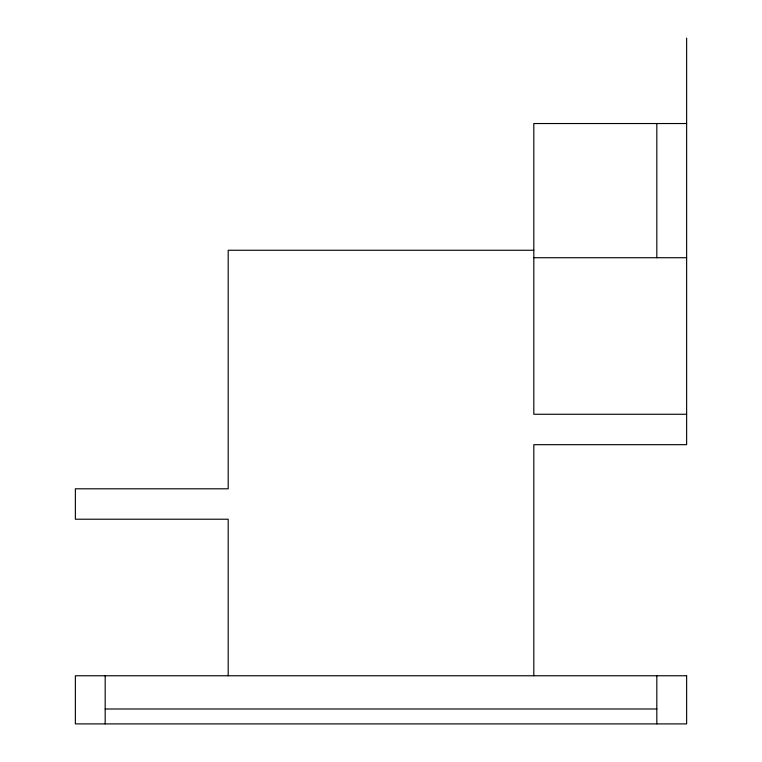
<?xml version="1.0" encoding="UTF-8"?>
<svg xmlns="http://www.w3.org/2000/svg" width="762" height="762" viewBox="0 0 762 762"><rect width="100%" height="100%" fill="white"/><g stroke="black" fill="none" stroke-linecap="round" stroke-linejoin="round"><path stroke-width="1.14" d="M686.629 123.539L533.81 123.539L533.81 414.261L686.629 414.261M533.81 250.26L228.19 250.26L228.19 488.804L75.371 488.804L75.371 519.217L228.19 519.217L228.19 675.761M533.81 257.718L686.629 257.718M105.185 708.993L656.815 708.993M686.629 38.1L686.629 444.675L533.81 444.675L533.81 675.761M656.815 123.539L656.815 257.718M656.815 675.761L656.815 723.9M105.185 675.761L105.185 723.9M686.629 675.761L75.371 675.761L75.371 723.9L686.629 723.9L686.629 675.761"/></g></svg>
